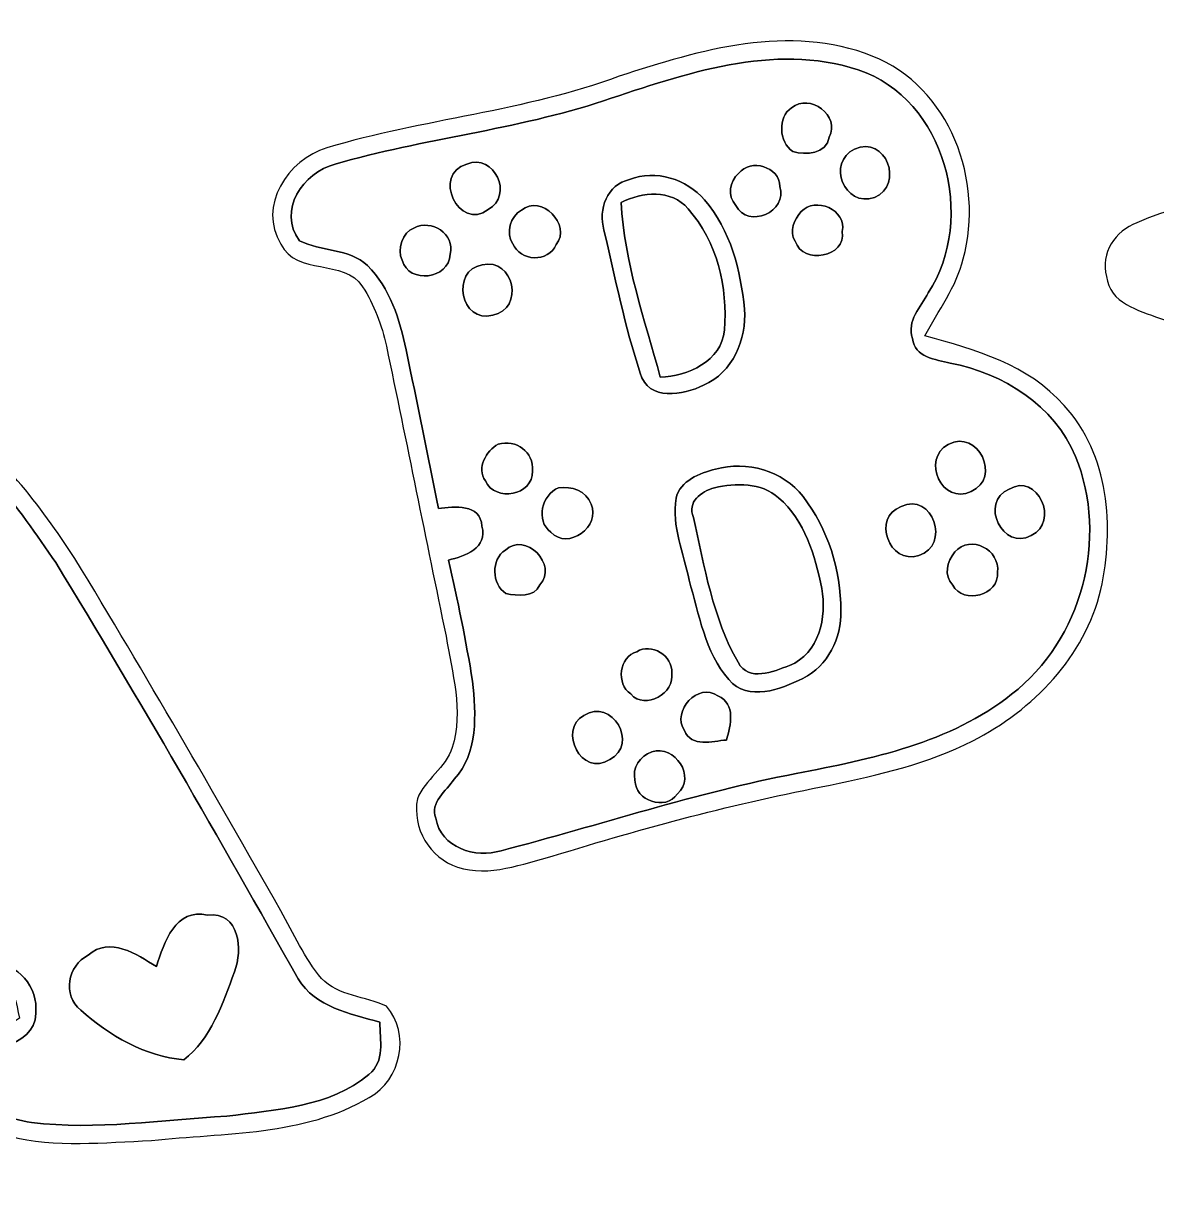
# Model space of a CAD drawing. Header units: centimetres. Extents: x -9.7 to 9.7, y -20.5 to 20.6.
# Drawn here: x -3.52 to 1.64, y 15.31 to 20.6 of the extents above; entities that cross this region are included whole.
import ezdxf

# ---------------------------------------------------------------- set-up
doc = ezdxf.new("R2010")
doc.units = ezdxf.units.CM
doc.header["$MEASUREMENT"] = 0
doc.layers.add('Camada 1', color=7, linetype='Continuous')

msp = doc.modelspace()

# ---------------------------------------------------------------- linework, layer by layer
at = {"layer": 'Camada 1'}
for points, knots in [([(-0.80892, 20.35703), (-0.44272, 20.47627), (-0.03245, 20.59798), (0.34325, 20.44841), (0.34325, 20.44841), (0.69708, 20.30941), (0.85548, 19.87761), (0.75742, 19.52589), (0.75742, 19.52589), (0.72707, 19.39642), (0.64311, 19.29058), (0.58313, 19.17453), (0.58313, 19.17453), (0.81173, 19.11138), (1.0555, 19.044), (1.21708, 18.85738), (1.21708, 18.85738), (1.4238, 18.63442), (1.44709, 18.30317), (1.3843, 18.01918), (1.3843, 18.01918), (1.31092, 17.71332), (1.07631, 17.47096), (0.80115, 17.33126), (0.80115, 17.33126), (0.59831, 17.22578), (0.37287, 17.17604), (0.15098, 17.12877), (0.15098, 17.12877), (-0.27586, 17.04763), (-0.69568, 16.93545), (-1.11019, 16.80669), (-1.11019, 16.80669), (-1.2513, 16.77175), (-1.40017, 16.70826), (-1.54552, 16.75588), (-1.54552, 16.75588), (-1.67286, 16.79575), (-1.75401, 16.93615), (-1.72861, 17.06633), (-1.72861, 17.06633), (-1.69403, 17.15593), (-1.59914, 17.20744), (-1.57056, 17.29987), (-1.57056, 17.29987), (-1.51729, 17.46673), (-1.57127, 17.64064), (-1.59807, 17.80716), (-1.59807, 17.80716), (-1.69016, 18.24707), (-1.77729, 18.68804), (-1.87006, 19.12796), (-1.87006, 19.12796), (-1.89089, 19.22322), (-1.9258, 19.31599), (-1.97838, 19.39854), (-1.97838, 19.39854), (-2.0634, 19.52907), (-2.27929, 19.44652), (-2.35055, 19.59222), (-2.35055, 19.59222), (-2.4585, 19.76437), (-2.3181, 19.97886), (-2.14171, 20.03036), (-2.14171, 20.03036), (-1.7032, 20.1616), (-1.2393, 20.19617), (-0.80892, 20.35703)], [0, 0, 0, 0, 0.0555556, 0.0555556, 0.0555556, 0.0555556, 0.1111111, 0.1111111, 0.1111111, 0.1111111, 0.1666667, 0.1666667, 0.1666667, 0.1666667, 0.2222222, 0.2222222, 0.2222222, 0.2222222, 0.2777778, 0.2777778, 0.2777778, 0.2777778, 0.3333333, 0.3333333, 0.3333333, 0.3333333, 0.3888889, 0.3888889, 0.3888889, 0.3888889, 0.4444444, 0.4444444, 0.4444444, 0.4444444, 0.5, 0.5, 0.5, 0.5, 0.5555556, 0.5555556, 0.5555556, 0.5555556, 0.6111111, 0.6111111, 0.6111111, 0.6111111, 0.6666667, 0.6666667, 0.6666667, 0.6666667, 0.7222222, 0.7222222, 0.7222222, 0.7222222, 0.7777778, 0.7777778, 0.7777778, 0.7777778, 0.8333333, 0.8333333, 0.8333333, 0.8333333, 0.8888889, 0.8888889, 0.8888889, 0.8888889, 1, 1, 1, 1]), ([(-0.88089, 20.24486), (-0.88089, 20.24486), (-0.88089, 20.24486), (-0.88089, 20.24486), (-0.88089, 20.24486), (-1.27952, 20.11257), (-1.70144, 20.0727), (-2.10397, 19.95663), (-2.10397, 19.95663), (-2.2493, 19.91818), (-2.36819, 19.74567), (-2.26554, 19.60774), (-2.26554, 19.60774), (-2.16746, 19.55729), (-2.04045, 19.57387), (-1.95579, 19.49484), (-1.95579, 19.49484), (-1.85313, 19.3929), (-1.8101, 19.24826), (-1.7794, 19.11067), (-1.7794, 19.11067), (-1.73036, 18.86973), (-1.68168, 18.62878), (-1.633, 18.38783), (-1.633, 18.38783), (-1.55928, 18.39877), (-1.44215, 18.41146), (-1.43474, 18.30775), (-1.43474, 18.30775), (-1.40723, 18.20967), (-1.51165, 18.17017), (-1.58715, 18.15394), (-1.58715, 18.15394), (-1.54481, 17.9712), (-1.50777, 17.78705), (-1.47742, 17.6022), (-1.47742, 17.6022), (-1.4612, 17.45191), (-1.45167, 17.27588), (-1.56104, 17.15593), (-1.56104, 17.15593), (-1.59702, 17.10196), (-1.67357, 17.05151), (-1.64499, 16.97813), (-1.64499, 16.97813), (-1.62312, 16.84443), (-1.46332, 16.79328), (-1.34691, 16.83066), (-1.34691, 16.83066), (-0.89887, 16.94602), (-0.45895, 17.09525), (-0.00387, 17.18168), (-0.00387, 17.18168), (0.33867, 17.248), (0.69814, 17.31997), (0.9779, 17.54293), (0.9779, 17.54293), (1.29892, 17.78952), (1.42098, 18.25237), (1.26894, 18.62596), (1.26894, 18.62596), (1.17403, 18.85809), (0.93802, 19.00449), (0.69885, 19.05035), (0.69885, 19.05035), (0.63217, 19.06728), (0.53374, 19.07645), (0.52704, 19.16324), (0.52704, 19.16324), (0.49812, 19.2419), (0.56479, 19.30646), (0.59831, 19.37066), (0.59831, 19.37066), (0.81915, 19.70933), (0.67768, 20.25297), (0.27869, 20.38597), (0.27869, 20.38597), (-0.10865, 20.51261), (-0.51187, 20.36621), (-0.88089, 20.24486)], [0, 0, 0, 0, 0.047619, 0.047619, 0.047619, 0.047619, 0.0952381, 0.0952381, 0.0952381, 0.0952381, 0.1428571, 0.1428571, 0.1428571, 0.1428571, 0.1904762, 0.1904762, 0.1904762, 0.1904762, 0.2380952, 0.2380952, 0.2380952, 0.2380952, 0.2857143, 0.2857143, 0.2857143, 0.2857143, 0.3333333, 0.3333333, 0.3333333, 0.3333333, 0.3809524, 0.3809524, 0.3809524, 0.3809524, 0.4285714, 0.4285714, 0.4285714, 0.4285714, 0.4761905, 0.4761905, 0.4761905, 0.4761905, 0.5238095, 0.5238095, 0.5238095, 0.5238095, 0.5714286, 0.5714286, 0.5714286, 0.5714286, 0.6190476, 0.6190476, 0.6190476, 0.6190476, 0.6666667, 0.6666667, 0.6666667, 0.6666667, 0.7142857, 0.7142857, 0.7142857, 0.7142857, 0.7619048, 0.7619048, 0.7619048, 0.7619048, 0.8095238, 0.8095238, 0.8095238, 0.8095238, 0.8571429, 0.8571429, 0.8571429, 0.8571429, 0.9047619, 0.9047619, 0.9047619, 0.9047619, 1, 1, 1, 1]), ([(-0.0247, 20.21204), (0.05856, 20.28189), (0.19861, 20.17747), (0.14746, 20.07904), (0.14746, 20.07904), (0.13334, 20.00249), (0.04197, 19.99543), (-0.01905, 20.01414), (-0.01905, 20.01414), (-0.08183, 20.05576), (-0.08819, 20.17253), (-0.0247, 20.21204)], [0, 0, 0, 0, 0.25, 0.25, 0.25, 0.25, 0.5, 0.5, 0.5, 0.5, 1, 1, 1, 1]), ([(0.26282, 20.02508), (0.40534, 20.08998), (0.49072, 19.86385), (0.35277, 19.80388), (0.35277, 19.80388), (0.2159, 19.75872), (0.13404, 19.96263), (0.26282, 20.02508)], [0, 0, 0, 0, 0.3333333, 0.3333333, 0.3333333, 0.3333333, 1, 1, 1, 1]), ([(-1.50354, 19.95628), (-1.37829, 20.00778), (-1.28905, 19.81446), (-1.40582, 19.74919), (-1.40582, 19.74919), (-1.53916, 19.65007), (-1.66546, 19.91147), (-1.50354, 19.95628)], [0, 0, 0, 0, 0.3333333, 0.3333333, 0.3333333, 0.3333333, 1, 1, 1, 1]), ([(-0.26492, 19.91465), (-0.2099, 19.98415), (-0.07902, 19.94429), (-0.07725, 19.85468), (-0.07725, 19.85468), (-0.03951, 19.73967), (-0.22331, 19.65995), (-0.27798, 19.76861), (-0.27798, 19.76861), (-0.31891, 19.81129), (-0.30656, 19.87761), (-0.26492, 19.91465)], [0, 0, 0, 0, 0.25, 0.25, 0.25, 0.25, 0.5, 0.5, 0.5, 0.5, 1, 1, 1, 1]), ([(-0.76234, 19.88608), (-0.64347, 19.933), (-0.50236, 19.8889), (-0.4205, 19.79365), (-0.4205, 19.79365), (-0.30161, 19.65677), (-0.25646, 19.47262), (-0.23847, 19.29623), (-0.23847, 19.29623), (-0.22859, 19.15865), (-0.29209, 19.0066), (-0.42474, 18.95016), (-0.42474, 18.95016), (-0.51752, 18.9043), (-0.67697, 18.87573), (-0.71402, 19.00519), (-0.71402, 19.00519), (-0.78351, 19.21792), (-0.82832, 19.43876), (-0.87877, 19.65642), (-0.87877, 19.65642), (-0.90664, 19.74885), (-0.86395, 19.86455), (-0.76234, 19.88608)], [0, 0, 0, 0, 0.1428571, 0.1428571, 0.1428571, 0.1428571, 0.2857143, 0.2857143, 0.2857143, 0.2857143, 0.4285714, 0.4285714, 0.4285714, 0.4285714, 0.5714286, 0.5714286, 0.5714286, 0.5714286, 0.7142857, 0.7142857, 0.7142857, 0.7142857, 1, 1, 1, 1]), ([(-0.80081, 19.78236), (-0.80081, 19.78236), (-0.80081, 19.78236), (-0.80081, 19.78236), (-0.80081, 19.78236), (-0.78705, 19.51036), (-0.69249, 19.2479), (-0.6223, 18.98649), (-0.6223, 18.98649), (-0.496, 18.99108), (-0.3443, 19.05917), (-0.32985, 19.19993), (-0.32985, 19.19993), (-0.31467, 19.39431), (-0.36335, 19.60597), (-0.496, 19.75308), (-0.496, 19.75308), (-0.5736, 19.84374), (-0.70414, 19.82998), (-0.80081, 19.78236)], [0, 0, 0, 0, 0.1666667, 0.1666667, 0.1666667, 0.1666667, 0.3333333, 0.3333333, 0.3333333, 0.3333333, 0.5, 0.5, 0.5, 0.5, 0.6666667, 0.6666667, 0.6666667, 0.6666667, 1, 1, 1, 1]), ([(1.54834, 19.68958), (1.83091, 19.81588), (2.14911, 19.8187), (2.45215, 19.84798), (2.45215, 19.84798), (2.29059, 19.58904), (2.12124, 19.33504), (1.9632, 19.07398), (1.9632, 19.07398), (1.87184, 19.15336), (1.76812, 19.21792), (1.6524, 19.25496), (1.6524, 19.25496), (1.5568, 19.29129), (1.4238, 19.32304), (1.41076, 19.44511), (1.41076, 19.44511), (1.38148, 19.55058), (1.45026, 19.65325), (1.54834, 19.68958)], [0, 0, 0, 0, 0.1666667, 0.1666667, 0.1666667, 0.1666667, 0.3333333, 0.3333333, 0.3333333, 0.3333333, 0.5, 0.5, 0.5, 0.5, 0.6666667, 0.6666667, 0.6666667, 0.6666667, 1, 1, 1, 1]), ([(-1.25482, 19.74638), (-1.16557, 19.82082), (-1.02481, 19.68146), (-1.09643, 19.5901), (-1.09643, 19.5901), (-1.13171, 19.5072), (-1.26118, 19.51284), (-1.29433, 19.59433), (-1.29433, 19.59433), (-1.32715, 19.64372), (-1.30493, 19.71886), (-1.25482, 19.74638)], [0, 0, 0, 0, 0.25, 0.25, 0.25, 0.25, 0.5, 0.5, 0.5, 0.5, 1, 1, 1, 1]), ([(0.0201, 19.74074), (0.08254, 19.80953), (0.22825, 19.74885), (0.20672, 19.65007), (0.20672, 19.65007), (0.22542, 19.53119), (0.02786, 19.49802), (-0.00776, 19.60527), (-0.00776, 19.60527), (-0.03703, 19.65078), (-0.0134, 19.7051), (0.0201, 19.74074)], [0, 0, 0, 0, 0.25, 0.25, 0.25, 0.25, 0.5, 0.5, 0.5, 0.5, 1, 1, 1, 1]), ([(-1.74449, 19.66559), (-1.66404, 19.70758), (-1.5568, 19.63949), (-1.57973, 19.546), (-1.57973, 19.546), (-1.58362, 19.43064), (-1.76776, 19.40983), (-1.79846, 19.51848), (-1.79846, 19.51848), (-1.82279, 19.56822), (-1.7967, 19.64689), (-1.74449, 19.66559)], [0, 0, 0, 0, 0.25, 0.25, 0.25, 0.25, 0.5, 0.5, 0.5, 0.5, 1, 1, 1, 1]), ([(-1.43333, 19.49802), (-1.28905, 19.53224), (-1.2393, 19.29588), (-1.3857, 19.26907), (-1.3857, 19.26907), (-1.53105, 19.2285), (-1.57973, 19.47262), (-1.43333, 19.49802)], [0, 0, 0, 0, 0.3333333, 0.3333333, 0.3333333, 0.3333333, 1, 1, 1, 1]), ([(-4.6743, 18.67923), (-4.48697, 18.90182), (-4.12996, 18.94169), (-3.88231, 18.80058), (-3.88231, 18.80058), (-3.62795, 18.64995), (-3.4491, 18.40301), (-3.2886, 18.16099), (-3.2886, 18.16099), (-2.96791, 17.63112), (-2.65677, 17.09561), (-2.35091, 16.55726), (-2.35091, 16.55726), (-2.29093, 16.45355), (-2.24437, 16.34031), (-2.16534, 16.24858), (-2.16534, 16.24858), (-2.08808, 16.16709), (-1.96639, 16.16886), (-1.86972, 16.12265), (-1.86972, 16.12265), (-1.75894, 15.99882), (-1.8034, 15.78574), (-1.94768, 15.70743), (-1.94768, 15.70743), (-2.24542, 15.53033), (-2.60667, 15.54797), (-2.9397, 15.51092), (-2.9397, 15.51092), (-3.15524, 15.50281), (-3.37714, 15.47671), (-3.5881, 15.53174), (-3.5881, 15.53174), (-3.71157, 15.5582), (-3.81635, 15.67179), (-3.8033, 15.80268), (-3.8033, 15.80268), (-3.81494, 15.95508), (-3.64137, 16.00059), (-3.54047, 16.06867), (-3.54047, 16.06867), (-3.55847, 16.13076), (-3.55917, 16.22142), (-3.6396, 16.23447), (-3.6396, 16.23447), (-3.8481, 16.26551), (-4.06082, 16.24083), (-4.27002, 16.22742), (-4.27002, 16.22742), (-4.38925, 16.20978), (-4.51908, 16.2246), (-4.62915, 16.16674), (-4.62915, 16.16674), (-4.70712, 16.13146), (-4.681, 16.03198), (-4.69123, 15.96354), (-4.69123, 15.96354), (-4.59281, 15.91662), (-4.46369, 15.91344), (-4.39596, 15.81714), (-4.39596, 15.81714), (-4.34657, 15.69544), (-4.38962, 15.54514), (-4.50532, 15.47812), (-4.50532, 15.47812), (-4.699, 15.36206), (-4.93323, 15.35253), (-5.15196, 15.33102), (-5.15196, 15.33102), (-5.33188, 15.32536), (-5.51992, 15.30949), (-5.691, 15.37616), (-5.691, 15.37616), (-5.82365, 15.42626), (-5.88256, 15.60089), (-5.81166, 15.72259), (-5.81166, 15.72259), (-5.75734, 15.80409), (-5.65714, 15.83054), (-5.57847, 15.88099), (-5.57847, 15.88099), (-5.46099, 15.9459), (-5.41725, 16.08172), (-5.36468, 16.19637), (-5.36468, 16.19637), (-5.2451, 16.51282), (-5.13115, 16.83173), (-5.0165, 17.14994), (-5.0165, 17.14994), (-4.89725, 17.5013), (-4.75862, 17.8622), (-4.78472, 18.23966), (-4.78472, 18.23966), (-4.79636, 18.39207), (-4.77414, 18.55752), (-4.6743, 18.67923)], [0, 0, 0, 0, 0.04, 0.04, 0.04, 0.04, 0.08, 0.08, 0.08, 0.08, 0.12, 0.12, 0.12, 0.12, 0.16, 0.16, 0.16, 0.16, 0.2, 0.2, 0.2, 0.2, 0.24, 0.24, 0.24, 0.24, 0.28, 0.28, 0.28, 0.28, 0.32, 0.32, 0.32, 0.32, 0.36, 0.36, 0.36, 0.36, 0.4, 0.4, 0.4, 0.4, 0.44, 0.44, 0.44, 0.44, 0.48, 0.48, 0.48, 0.48, 0.52, 0.52, 0.52, 0.52, 0.56, 0.56, 0.56, 0.56, 0.6, 0.6, 0.6, 0.6, 0.64, 0.64, 0.64, 0.64, 0.68, 0.68, 0.68, 0.68, 0.72, 0.72, 0.72, 0.72, 0.76, 0.76, 0.76, 0.76, 0.8, 0.8, 0.8, 0.8, 0.84, 0.84, 0.84, 0.84, 0.88, 0.88, 0.88, 0.88, 0.92, 0.92, 0.92, 0.92, 1, 1, 1, 1]), ([(-4.6168, 18.62242), (-4.6168, 18.62242), (-4.6168, 18.62242), (-4.6168, 18.62242), (-4.6168, 18.62242), (-4.7565, 18.42698), (-4.67571, 18.17828), (-4.70782, 17.95744), (-4.70782, 17.95744), (-4.76566, 17.53763), (-4.93606, 17.1457), (-5.0733, 16.74777), (-5.0733, 16.74777), (-5.16924, 16.49377), (-5.24686, 16.23165), (-5.36999, 15.98894), (-5.36999, 15.98894), (-5.41408, 15.89651), (-5.49416, 15.82666), (-5.58587, 15.78292), (-5.58587, 15.78292), (-5.64515, 15.74587), (-5.7291, 15.7286), (-5.75451, 15.65521), (-5.75451, 15.65521), (-5.77708, 15.57126), (-5.73439, 15.46789), (-5.64444, 15.44742), (-5.64444, 15.44742), (-5.43947, 15.38252), (-5.2204, 15.40862), (-5.01015, 15.42837), (-5.01015, 15.42837), (-4.84328, 15.44425), (-4.66724, 15.46718), (-4.52649, 15.56561), (-4.52649, 15.56561), (-4.45593, 15.61817), (-4.44394, 15.71589), (-4.47852, 15.79279), (-4.47852, 15.79279), (-4.55999, 15.84113), (-4.66195, 15.84289), (-4.73816, 15.9011), (-4.73816, 15.9011), (-4.83164, 16.03728), (-4.74698, 16.26305), (-4.57164, 16.27752), (-4.57164, 16.27752), (-4.27389, 16.31809), (-3.9705, 16.34172), (-3.6703, 16.32267), (-3.6703, 16.32267), (-3.54965, 16.31984), (-3.45369, 16.20943), (-3.46745, 16.08983), (-3.46745, 16.08983), (-3.46357, 15.92155), (-3.75214, 15.94872), (-3.72356, 15.77057), (-3.72356, 15.77057), (-3.71086, 15.6531), (-3.58775, 15.60724), (-3.48684, 15.59348), (-3.48684, 15.59348), (-3.19051, 15.55537), (-2.89312, 15.60688), (-2.59715, 15.62169), (-2.59715, 15.62169), (-2.37559, 15.65168), (-2.12831, 15.66192), (-1.94944, 15.8122), (-1.94944, 15.8122), (-1.87537, 15.87041), (-1.89971, 15.96813), (-1.89934, 16.04962), (-1.89934, 16.04962), (-2.03482, 16.08842), (-2.19251, 16.11629), (-2.27224, 16.24717), (-2.27224, 16.24717), (-2.63102, 16.88394), (-2.99402, 17.51858), (-3.37609, 18.14195), (-3.37609, 18.14195), (-3.54929, 18.39488), (-3.73839, 18.67852), (-4.04529, 18.77765), (-4.04529, 18.77765), (-4.2411, 18.8288), (-4.48592, 18.78753), (-4.6168, 18.62242)], [0, 0, 0, 0, 0.0416667, 0.0416667, 0.0416667, 0.0416667, 0.0833333, 0.0833333, 0.0833333, 0.0833333, 0.125, 0.125, 0.125, 0.125, 0.1666667, 0.1666667, 0.1666667, 0.1666667, 0.2083333, 0.2083333, 0.2083333, 0.2083333, 0.25, 0.25, 0.25, 0.25, 0.2916667, 0.2916667, 0.2916667, 0.2916667, 0.3333333, 0.3333333, 0.3333333, 0.3333333, 0.375, 0.375, 0.375, 0.375, 0.4166667, 0.4166667, 0.4166667, 0.4166667, 0.4583333, 0.4583333, 0.4583333, 0.4583333, 0.5, 0.5, 0.5, 0.5, 0.5416667, 0.5416667, 0.5416667, 0.5416667, 0.5833333, 0.5833333, 0.5833333, 0.5833333, 0.625, 0.625, 0.625, 0.625, 0.6666667, 0.6666667, 0.6666667, 0.6666667, 0.7083333, 0.7083333, 0.7083333, 0.7083333, 0.75, 0.75, 0.75, 0.75, 0.7916667, 0.7916667, 0.7916667, 0.7916667, 0.8333333, 0.8333333, 0.8333333, 0.8333333, 0.875, 0.875, 0.875, 0.875, 0.9166667, 0.9166667, 0.9166667, 0.9166667, 1, 1, 1, 1]), ([(0.68932, 18.68064), (0.82444, 18.75225), (0.93486, 18.52682), (0.79304, 18.4665), (0.79304, 18.4665), (0.6618, 18.40123), (0.56479, 18.61326), (0.68932, 18.68064)], [0, 0, 0, 0, 0.3333333, 0.3333333, 0.3333333, 0.3333333, 1, 1, 1, 1]), ([(-1.36065, 18.68134), (-1.27987, 18.70498), (-1.19627, 18.64676), (-1.20509, 18.55927), (-1.20509, 18.55927), (-1.20015, 18.4464), (-1.37371, 18.41641), (-1.41922, 18.51413), (-1.41922, 18.51413), (-1.45873, 18.57374), (-1.4171, 18.65065), (-1.36065, 18.68134)], [0, 0, 0, 0, 0.25, 0.25, 0.25, 0.25, 0.5, 0.5, 0.5, 0.5, 1, 1, 1, 1]), ([(-0.37076, 18.56809), (-0.22825, 18.60655), (-0.06314, 18.56245), (0.02786, 18.44286), (0.02786, 18.44286), (0.14181, 18.29611), (0.20038, 18.10807), (0.20038, 17.92323), (0.20038, 17.92323), (0.20284, 17.79975), (0.14111, 17.67063), (0.0268, 17.61525), (0.0268, 17.61525), (-0.07549, 17.56445), (-0.22014, 17.50765), (-0.3108, 17.6096), (-0.3108, 17.6096), (-0.41875, 17.7359), (-0.44662, 17.907), (-0.49072, 18.06186), (-0.49072, 18.06186), (-0.51611, 18.18463), (-0.5715, 18.30775), (-0.55068, 18.4351), (-0.55068, 18.4351), (-0.53233, 18.51695), (-0.44238, 18.54799), (-0.37076, 18.56809)], [0, 0, 0, 0, 0.125, 0.125, 0.125, 0.125, 0.25, 0.25, 0.25, 0.25, 0.375, 0.375, 0.375, 0.375, 0.5, 0.5, 0.5, 0.5, 0.625, 0.625, 0.625, 0.625, 0.75, 0.75, 0.75, 0.75, 1, 1, 1, 1]), ([(0.96697, 18.47673), (1.09502, 18.55505), (1.19909, 18.32609), (1.06715, 18.26577), (1.06715, 18.26577), (0.9398, 18.19239), (0.82727, 18.41816), (0.96697, 18.47673)], [0, 0, 0, 0, 0.3333333, 0.3333333, 0.3333333, 0.3333333, 1, 1, 1, 1]), ([(-1.08549, 18.48308), (-1.02693, 18.4912), (-0.9599, 18.46862), (-0.93732, 18.409), (-0.93732, 18.409), (-0.89181, 18.3074), (-1.0414, 18.19592), (-1.12077, 18.28129), (-1.12077, 18.28129), (-1.19203, 18.33315), (-1.16204, 18.45133), (-1.08549, 18.48308)], [0, 0, 0, 0, 0.25, 0.25, 0.25, 0.25, 0.5, 0.5, 0.5, 0.5, 1, 1, 1, 1]), ([(-0.37606, 18.48272), (-0.37606, 18.48272), (-0.37606, 18.48272), (-0.37606, 18.48272), (-0.37606, 18.48272), (-0.43568, 18.46509), (-0.50165, 18.41853), (-0.47166, 18.34832), (-0.47166, 18.34832), (-0.42121, 18.12466), (-0.38347, 17.88971), (-0.26811, 17.68827), (-0.26811, 17.68827), (-0.21802, 17.59691), (-0.10865, 17.64665), (-0.03422, 17.67346), (-0.03422, 17.67346), (0.10054, 17.72849), (0.13757, 17.89465), (0.11324, 18.02482), (0.11324, 18.02482), (0.08325, 18.17404), (0.03562, 18.33386), (-0.08325, 18.43722), (-0.08325, 18.43722), (-0.16262, 18.50813), (-0.27834, 18.50531), (-0.37606, 18.48272)], [0, 0, 0, 0, 0.125, 0.125, 0.125, 0.125, 0.25, 0.25, 0.25, 0.25, 0.375, 0.375, 0.375, 0.375, 0.5, 0.5, 0.5, 0.5, 0.625, 0.625, 0.625, 0.625, 0.75, 0.75, 0.75, 0.75, 1, 1, 1, 1]), ([(0.47449, 18.397), (0.61911, 18.46756), (0.70167, 18.21885), (0.55491, 18.1744), (0.55491, 18.1744), (0.41909, 18.1303), (0.34113, 18.34938), (0.47449, 18.397)], [0, 0, 0, 0, 0.3333333, 0.3333333, 0.3333333, 0.3333333, 1, 1, 1, 1]), ([(-1.32785, 18.19945), (-1.23718, 18.28341), (-1.08691, 18.13313), (-1.17052, 18.04105), (-1.17052, 18.04105), (-1.19661, 17.98072), (-1.27353, 17.99131), (-1.32574, 18.00119), (-1.32574, 18.00119), (-1.391, 18.04423), (-1.39452, 18.15641), (-1.32785, 18.19945)], [0, 0, 0, 0, 0.25, 0.25, 0.25, 0.25, 0.5, 0.5, 0.5, 0.5, 1, 1, 1, 1]), ([(0.71895, 18.19063), (0.79128, 18.27141), (0.92709, 18.2005), (0.91369, 18.09891), (0.91369, 18.09891), (0.92321, 17.99272), (0.75706, 17.94968), (0.70979, 18.03964), (0.70979, 18.03964), (0.66781, 18.08551), (0.68367, 18.14653), (0.71895, 18.19063)], [0, 0, 0, 0, 0.25, 0.25, 0.25, 0.25, 0.5, 0.5, 0.5, 0.5, 1, 1, 1, 1]), ([(-0.72918, 17.7366), (-0.66428, 17.77929), (-0.56339, 17.71685), (-0.57043, 17.63994), (-0.57043, 17.63994), (-0.55386, 17.54822), (-0.69074, 17.46778), (-0.75706, 17.54399), (-0.75706, 17.54399), (-0.82444, 17.58984), (-0.80997, 17.71368), (-0.72918, 17.7366)], [0, 0, 0, 0, 0.25, 0.25, 0.25, 0.25, 0.5, 0.5, 0.5, 0.5, 1, 1, 1, 1]), ([(-0.51257, 17.37783), (-0.57185, 17.46603), (-0.44944, 17.60044), (-0.36018, 17.53551), (-0.36018, 17.53551), (-0.27552, 17.49813), (-0.30232, 17.40322), (-0.32066, 17.33408), (-0.32066, 17.33408), (-0.38522, 17.3302), (-0.48012, 17.2988), (-0.51257, 17.37783)], [0, 0, 0, 0, 0.25, 0.25, 0.25, 0.25, 0.5, 0.5, 0.5, 0.5, 1, 1, 1, 1]), ([(-0.97048, 17.44627), (-0.84313, 17.52847), (-0.7172, 17.31644), (-0.85266, 17.24518), (-0.85266, 17.24518), (-0.98212, 17.16299), (-1.08937, 17.38029), (-0.97048, 17.44627)], [0, 0, 0, 0, 0.3333333, 0.3333333, 0.3333333, 0.3333333, 1, 1, 1, 1]), ([(-0.66111, 17.28011), (-0.55562, 17.31468), (-0.4579, 17.16651), (-0.54397, 17.08925), (-0.54397, 17.08925), (-0.59972, 17.00954), (-0.73659, 17.05821), (-0.73766, 17.15099), (-0.73766, 17.15099), (-0.7514, 17.20849), (-0.71508, 17.26177), (-0.66111, 17.28011)], [0, 0, 0, 0, 0.25, 0.25, 0.25, 0.25, 0.5, 0.5, 0.5, 0.5, 1, 1, 1, 1]), ([(-2.91782, 16.30327), (-2.88325, 16.41157), (-2.83069, 16.57103), (-2.68427, 16.53751), (-2.68427, 16.53751), (-2.53894, 16.55409), (-2.5227, 16.38017), (-2.56222, 16.27928), (-2.56222, 16.27928), (-2.61443, 16.13746), (-2.67053, 15.96954), (-2.79293, 15.87887), (-2.79293, 15.87887), (-2.96757, 15.89334), (-3.13372, 15.98859), (-3.26214, 16.10501), (-3.26214, 16.10501), (-3.34751, 16.17238), (-3.32139, 16.30785), (-3.22862, 16.35478), (-3.22862, 16.35478), (-3.12949, 16.44227), (-3.00813, 16.35936), (-2.91782, 16.30327)], [0, 0, 0, 0, 0.1428571, 0.1428571, 0.1428571, 0.1428571, 0.2857143, 0.2857143, 0.2857143, 0.2857143, 0.4285714, 0.4285714, 0.4285714, 0.4285714, 0.5714286, 0.5714286, 0.5714286, 0.5714286, 0.7142857, 0.7142857, 0.7142857, 0.7142857, 1, 1, 1, 1])]:
    msp.add_open_spline(points, degree=3, knots=knots, dxfattribs=at)
at = {"layer": 'Camada 1', "color": 7}
for points, knots in [([(-0.88089, 20.24486), (-0.51187, 20.36621), (-0.10865, 20.51261), (0.27869, 20.38597), (0.27869, 20.38597), (0.67768, 20.25297), (0.81915, 19.70933), (0.59831, 19.37066), (0.59831, 19.37066), (0.56479, 19.30646), (0.49812, 19.2419), (0.52704, 19.16324), (0.52704, 19.16324), (0.53374, 19.07645), (0.63217, 19.06728), (0.69885, 19.05035), (0.69885, 19.05035), (0.93802, 19.00449), (1.17403, 18.85809), (1.26894, 18.62596), (1.26894, 18.62596), (1.42098, 18.25237), (1.29892, 17.78952), (0.9779, 17.54293), (0.9779, 17.54293), (0.69814, 17.31997), (0.33867, 17.248), (-0.00387, 17.18168), (-0.00387, 17.18168), (-0.45895, 17.09525), (-0.89887, 16.94602), (-1.34691, 16.83066), (-1.34691, 16.83066), (-1.46332, 16.79328), (-1.62312, 16.84443), (-1.64499, 16.97813), (-1.64499, 16.97813), (-1.67357, 17.05151), (-1.59702, 17.10196), (-1.56104, 17.15593), (-1.56104, 17.15593), (-1.45167, 17.27588), (-1.4612, 17.45191), (-1.47742, 17.6022), (-1.47742, 17.6022), (-1.50777, 17.78705), (-1.54481, 17.9712), (-1.58715, 18.15394), (-1.58715, 18.15394), (-1.51165, 18.17017), (-1.40723, 18.20967), (-1.43474, 18.30775), (-1.43474, 18.30775), (-1.44215, 18.41146), (-1.55928, 18.39877), (-1.633, 18.38783), (-1.633, 18.38783), (-1.68168, 18.62878), (-1.73036, 18.86973), (-1.7794, 19.11067), (-1.7794, 19.11067), (-1.8101, 19.24826), (-1.85313, 19.3929), (-1.95579, 19.49484), (-1.95579, 19.49484), (-2.04045, 19.57387), (-2.16746, 19.55729), (-2.26554, 19.60774), (-2.26554, 19.60774), (-2.36819, 19.74567), (-2.2493, 19.91818), (-2.10397, 19.95663), (-2.10397, 19.95663), (-1.70144, 20.0727), (-1.27952, 20.11257), (-0.88089, 20.24486)], [0, 0, 0, 0, 0.05, 0.05, 0.05, 0.05, 0.1, 0.1, 0.1, 0.1, 0.15, 0.15, 0.15, 0.15, 0.2, 0.2, 0.2, 0.2, 0.25, 0.25, 0.25, 0.25, 0.3, 0.3, 0.3, 0.3, 0.35, 0.35, 0.35, 0.35, 0.4, 0.4, 0.4, 0.4, 0.45, 0.45, 0.45, 0.45, 0.5, 0.5, 0.5, 0.5, 0.55, 0.55, 0.55, 0.55, 0.6, 0.6, 0.6, 0.6, 0.65, 0.65, 0.65, 0.65, 0.7, 0.7, 0.7, 0.7, 0.75, 0.75, 0.75, 0.75, 0.8, 0.8, 0.8, 0.8, 0.85, 0.85, 0.85, 0.85, 0.9, 0.9, 0.9, 0.9, 1, 1, 1, 1]), ([(-0.0247, 20.21204), (-0.0247, 20.21204), (-0.0247, 20.21204), (-0.0247, 20.21204), (-0.0247, 20.21204), (-0.08819, 20.17253), (-0.08183, 20.05576), (-0.01905, 20.01414), (-0.01905, 20.01414), (0.04197, 19.99543), (0.13334, 20.00249), (0.14746, 20.07904), (0.14746, 20.07904), (0.19861, 20.17747), (0.05856, 20.28189), (-0.0247, 20.21204)], [0, 0, 0, 0, 0.2, 0.2, 0.2, 0.2, 0.4, 0.4, 0.4, 0.4, 0.6, 0.6, 0.6, 0.6, 1, 1, 1, 1]), ([(0.26282, 20.02508), (0.26282, 20.02508), (0.26282, 20.02508), (0.26282, 20.02508), (0.26282, 20.02508), (0.13404, 19.96263), (0.2159, 19.75872), (0.35277, 19.80388), (0.35277, 19.80388), (0.49072, 19.86385), (0.40534, 20.08998), (0.26282, 20.02508)], [0, 0, 0, 0, 0.25, 0.25, 0.25, 0.25, 0.5, 0.5, 0.5, 0.5, 1, 1, 1, 1]), ([(-1.50354, 19.95628), (-1.50354, 19.95628), (-1.50354, 19.95628), (-1.50354, 19.95628), (-1.50354, 19.95628), (-1.66546, 19.91147), (-1.53916, 19.65007), (-1.40582, 19.74919), (-1.40582, 19.74919), (-1.28905, 19.81446), (-1.37829, 20.00778), (-1.50354, 19.95628)], [0, 0, 0, 0, 0.25, 0.25, 0.25, 0.25, 0.5, 0.5, 0.5, 0.5, 1, 1, 1, 1]), ([(-0.26492, 19.91465), (-0.26492, 19.91465), (-0.26492, 19.91465), (-0.26492, 19.91465), (-0.26492, 19.91465), (-0.30656, 19.87761), (-0.31891, 19.81129), (-0.27798, 19.76861), (-0.27798, 19.76861), (-0.22331, 19.65995), (-0.03951, 19.73967), (-0.07725, 19.85468), (-0.07725, 19.85468), (-0.07902, 19.94429), (-0.2099, 19.98415), (-0.26492, 19.91465)], [0, 0, 0, 0, 0.2, 0.2, 0.2, 0.2, 0.4, 0.4, 0.4, 0.4, 0.6, 0.6, 0.6, 0.6, 1, 1, 1, 1]), ([(-0.76234, 19.88608), (-0.76234, 19.88608), (-0.76234, 19.88608), (-0.76234, 19.88608), (-0.76234, 19.88608), (-0.86395, 19.86455), (-0.90664, 19.74885), (-0.87877, 19.65642), (-0.87877, 19.65642), (-0.82832, 19.43876), (-0.78351, 19.21792), (-0.71402, 19.00519), (-0.71402, 19.00519), (-0.67697, 18.87573), (-0.51752, 18.9043), (-0.42474, 18.95016), (-0.42474, 18.95016), (-0.29209, 19.0066), (-0.22859, 19.15865), (-0.23847, 19.29623), (-0.23847, 19.29623), (-0.25646, 19.47262), (-0.30161, 19.65677), (-0.4205, 19.79365), (-0.4205, 19.79365), (-0.50236, 19.8889), (-0.64347, 19.933), (-0.76234, 19.88608)], [0, 0, 0, 0, 0.125, 0.125, 0.125, 0.125, 0.25, 0.25, 0.25, 0.25, 0.375, 0.375, 0.375, 0.375, 0.5, 0.5, 0.5, 0.5, 0.625, 0.625, 0.625, 0.625, 0.75, 0.75, 0.75, 0.75, 1, 1, 1, 1]), ([(-0.80081, 19.78236), (-0.70414, 19.82998), (-0.5736, 19.84374), (-0.496, 19.75308), (-0.496, 19.75308), (-0.36335, 19.60597), (-0.31467, 19.39431), (-0.32985, 19.19993), (-0.32985, 19.19993), (-0.3443, 19.05917), (-0.496, 18.99108), (-0.6223, 18.98649), (-0.6223, 18.98649), (-0.69249, 19.2479), (-0.78705, 19.51036), (-0.80081, 19.78236)], [0, 0, 0, 0, 0.2, 0.2, 0.2, 0.2, 0.4, 0.4, 0.4, 0.4, 0.6, 0.6, 0.6, 0.6, 1, 1, 1, 1]), ([(-1.25482, 19.74638), (-1.25482, 19.74638), (-1.25482, 19.74638), (-1.25482, 19.74638), (-1.25482, 19.74638), (-1.30493, 19.71886), (-1.32715, 19.64372), (-1.29433, 19.59433), (-1.29433, 19.59433), (-1.26118, 19.51284), (-1.13171, 19.5072), (-1.09643, 19.5901), (-1.09643, 19.5901), (-1.02481, 19.68146), (-1.16557, 19.82082), (-1.25482, 19.74638)], [0, 0, 0, 0, 0.2, 0.2, 0.2, 0.2, 0.4, 0.4, 0.4, 0.4, 0.6, 0.6, 0.6, 0.6, 1, 1, 1, 1]), ([(0.0201, 19.74074), (0.0201, 19.74074), (0.0201, 19.74074), (0.0201, 19.74074), (0.0201, 19.74074), (-0.0134, 19.7051), (-0.03703, 19.65078), (-0.00776, 19.60527), (-0.00776, 19.60527), (0.02786, 19.49802), (0.22542, 19.53119), (0.20672, 19.65007), (0.20672, 19.65007), (0.22825, 19.74885), (0.08254, 19.80953), (0.0201, 19.74074)], [0, 0, 0, 0, 0.2, 0.2, 0.2, 0.2, 0.4, 0.4, 0.4, 0.4, 0.6, 0.6, 0.6, 0.6, 1, 1, 1, 1]), ([(-1.74449, 19.66559), (-1.74449, 19.66559), (-1.74449, 19.66559), (-1.74449, 19.66559), (-1.74449, 19.66559), (-1.7967, 19.64689), (-1.82279, 19.56822), (-1.79846, 19.51848), (-1.79846, 19.51848), (-1.76776, 19.40983), (-1.58362, 19.43064), (-1.57973, 19.546), (-1.57973, 19.546), (-1.5568, 19.63949), (-1.66404, 19.70758), (-1.74449, 19.66559)], [0, 0, 0, 0, 0.2, 0.2, 0.2, 0.2, 0.4, 0.4, 0.4, 0.4, 0.6, 0.6, 0.6, 0.6, 1, 1, 1, 1]), ([(-1.43333, 19.49802), (-1.43333, 19.49802), (-1.43333, 19.49802), (-1.43333, 19.49802), (-1.43333, 19.49802), (-1.57973, 19.47262), (-1.53105, 19.2285), (-1.3857, 19.26907), (-1.3857, 19.26907), (-1.2393, 19.29588), (-1.28905, 19.53224), (-1.43333, 19.49802)], [0, 0, 0, 0, 0.25, 0.25, 0.25, 0.25, 0.5, 0.5, 0.5, 0.5, 1, 1, 1, 1]), ([(-4.6168, 18.62242), (-4.48592, 18.78753), (-4.2411, 18.8288), (-4.04529, 18.77765), (-4.04529, 18.77765), (-3.73839, 18.67852), (-3.54929, 18.39488), (-3.37609, 18.14195), (-3.37609, 18.14195), (-2.99402, 17.51858), (-2.63102, 16.88394), (-2.27224, 16.24717), (-2.27224, 16.24717), (-2.19251, 16.11629), (-2.03482, 16.08842), (-1.89934, 16.04962), (-1.89934, 16.04962), (-1.89971, 15.96813), (-1.87537, 15.87041), (-1.94944, 15.8122), (-1.94944, 15.8122), (-2.12831, 15.66192), (-2.37559, 15.65168), (-2.59715, 15.62169), (-2.59715, 15.62169), (-2.89312, 15.60688), (-3.19051, 15.55537), (-3.48684, 15.59348), (-3.48684, 15.59348), (-3.58775, 15.60724), (-3.71086, 15.6531), (-3.72356, 15.77057), (-3.72356, 15.77057), (-3.75214, 15.94872), (-3.46357, 15.92155), (-3.46745, 16.08983), (-3.46745, 16.08983), (-3.45369, 16.20943), (-3.54965, 16.31984), (-3.6703, 16.32267), (-3.6703, 16.32267), (-3.9705, 16.34172), (-4.27389, 16.31809), (-4.57164, 16.27752), (-4.57164, 16.27752), (-4.74698, 16.26305), (-4.83164, 16.03728), (-4.73816, 15.9011), (-4.73816, 15.9011), (-4.66195, 15.84289), (-4.55999, 15.84113), (-4.47852, 15.79279), (-4.47852, 15.79279), (-4.44394, 15.71589), (-4.45593, 15.61817), (-4.52649, 15.56561), (-4.52649, 15.56561), (-4.66724, 15.46718), (-4.84328, 15.44425), (-5.01015, 15.42837), (-5.01015, 15.42837), (-5.2204, 15.40862), (-5.43947, 15.38252), (-5.64444, 15.44742), (-5.64444, 15.44742), (-5.73439, 15.46789), (-5.77708, 15.57126), (-5.75451, 15.65521), (-5.75451, 15.65521), (-5.7291, 15.7286), (-5.64515, 15.74587), (-5.58587, 15.78292), (-5.58587, 15.78292), (-5.49416, 15.82666), (-5.41408, 15.89651), (-5.36999, 15.98894), (-5.36999, 15.98894), (-5.24686, 16.23165), (-5.16924, 16.49377), (-5.0733, 16.74777), (-5.0733, 16.74777), (-4.93606, 17.1457), (-4.76566, 17.53763), (-4.70782, 17.95744), (-4.70782, 17.95744), (-4.67571, 18.17828), (-4.7565, 18.42698), (-4.6168, 18.62242)], [0, 0, 0, 0, 0.0434783, 0.0434783, 0.0434783, 0.0434783, 0.0869565, 0.0869565, 0.0869565, 0.0869565, 0.1304348, 0.1304348, 0.1304348, 0.1304348, 0.173913, 0.173913, 0.173913, 0.173913, 0.2173913, 0.2173913, 0.2173913, 0.2173913, 0.2608696, 0.2608696, 0.2608696, 0.2608696, 0.3043478, 0.3043478, 0.3043478, 0.3043478, 0.3478261, 0.3478261, 0.3478261, 0.3478261, 0.3913043, 0.3913043, 0.3913043, 0.3913043, 0.4347826, 0.4347826, 0.4347826, 0.4347826, 0.4782609, 0.4782609, 0.4782609, 0.4782609, 0.5217391, 0.5217391, 0.5217391, 0.5217391, 0.5652174, 0.5652174, 0.5652174, 0.5652174, 0.6086957, 0.6086957, 0.6086957, 0.6086957, 0.6521739, 0.6521739, 0.6521739, 0.6521739, 0.6956522, 0.6956522, 0.6956522, 0.6956522, 0.7391304, 0.7391304, 0.7391304, 0.7391304, 0.7826087, 0.7826087, 0.7826087, 0.7826087, 0.826087, 0.826087, 0.826087, 0.826087, 0.8695652, 0.8695652, 0.8695652, 0.8695652, 0.9130435, 0.9130435, 0.9130435, 0.9130435, 1, 1, 1, 1]), ([(0.68932, 18.68064), (0.68932, 18.68064), (0.68932, 18.68064), (0.68932, 18.68064), (0.68932, 18.68064), (0.56479, 18.61326), (0.6618, 18.40123), (0.79304, 18.4665), (0.79304, 18.4665), (0.93486, 18.52682), (0.82444, 18.75225), (0.68932, 18.68064)], [0, 0, 0, 0, 0.25, 0.25, 0.25, 0.25, 0.5, 0.5, 0.5, 0.5, 1, 1, 1, 1]), ([(-1.36065, 18.68134), (-1.36065, 18.68134), (-1.36065, 18.68134), (-1.36065, 18.68134), (-1.36065, 18.68134), (-1.4171, 18.65065), (-1.45873, 18.57374), (-1.41922, 18.51413), (-1.41922, 18.51413), (-1.37371, 18.41641), (-1.20015, 18.4464), (-1.20509, 18.55927), (-1.20509, 18.55927), (-1.19627, 18.64676), (-1.27987, 18.70498), (-1.36065, 18.68134)], [0, 0, 0, 0, 0.2, 0.2, 0.2, 0.2, 0.4, 0.4, 0.4, 0.4, 0.6, 0.6, 0.6, 0.6, 1, 1, 1, 1]), ([(-0.37076, 18.56809), (-0.37076, 18.56809), (-0.37076, 18.56809), (-0.37076, 18.56809), (-0.37076, 18.56809), (-0.44238, 18.54799), (-0.53233, 18.51695), (-0.55068, 18.4351), (-0.55068, 18.4351), (-0.5715, 18.30775), (-0.51611, 18.18463), (-0.49072, 18.06186), (-0.49072, 18.06186), (-0.44662, 17.907), (-0.41875, 17.7359), (-0.3108, 17.6096), (-0.3108, 17.6096), (-0.22014, 17.50765), (-0.07549, 17.56445), (0.0268, 17.61525), (0.0268, 17.61525), (0.14111, 17.67063), (0.20284, 17.79975), (0.20038, 17.92323), (0.20038, 17.92323), (0.20038, 18.10807), (0.14181, 18.29611), (0.02786, 18.44286), (0.02786, 18.44286), (-0.06314, 18.56245), (-0.22825, 18.60655), (-0.37076, 18.56809)], [0, 0, 0, 0, 0.1111111, 0.1111111, 0.1111111, 0.1111111, 0.2222222, 0.2222222, 0.2222222, 0.2222222, 0.3333333, 0.3333333, 0.3333333, 0.3333333, 0.4444444, 0.4444444, 0.4444444, 0.4444444, 0.5555556, 0.5555556, 0.5555556, 0.5555556, 0.6666667, 0.6666667, 0.6666667, 0.6666667, 0.7777778, 0.7777778, 0.7777778, 0.7777778, 1, 1, 1, 1]), ([(0.96697, 18.47673), (0.96697, 18.47673), (0.96697, 18.47673), (0.96697, 18.47673), (0.96697, 18.47673), (0.82727, 18.41816), (0.9398, 18.19239), (1.06715, 18.26577), (1.06715, 18.26577), (1.19909, 18.32609), (1.09502, 18.55505), (0.96697, 18.47673)], [0, 0, 0, 0, 0.25, 0.25, 0.25, 0.25, 0.5, 0.5, 0.5, 0.5, 1, 1, 1, 1]), ([(-1.08549, 18.48308), (-1.08549, 18.48308), (-1.08549, 18.48308), (-1.08549, 18.48308), (-1.08549, 18.48308), (-1.16204, 18.45133), (-1.19203, 18.33315), (-1.12077, 18.28129), (-1.12077, 18.28129), (-1.0414, 18.19592), (-0.89181, 18.3074), (-0.93732, 18.409), (-0.93732, 18.409), (-0.9599, 18.46862), (-1.02693, 18.4912), (-1.08549, 18.48308)], [0, 0, 0, 0, 0.2, 0.2, 0.2, 0.2, 0.4, 0.4, 0.4, 0.4, 0.6, 0.6, 0.6, 0.6, 1, 1, 1, 1]), ([(-0.37606, 18.48272), (-0.27834, 18.50531), (-0.16262, 18.50813), (-0.08325, 18.43722), (-0.08325, 18.43722), (0.03562, 18.33386), (0.08325, 18.17404), (0.11324, 18.02482), (0.11324, 18.02482), (0.13757, 17.89465), (0.10054, 17.72849), (-0.03422, 17.67346), (-0.03422, 17.67346), (-0.10865, 17.64665), (-0.21802, 17.59691), (-0.26811, 17.68827), (-0.26811, 17.68827), (-0.38347, 17.88971), (-0.42121, 18.12466), (-0.47166, 18.34832), (-0.47166, 18.34832), (-0.50165, 18.41853), (-0.43568, 18.46509), (-0.37606, 18.48272)], [0, 0, 0, 0, 0.1428571, 0.1428571, 0.1428571, 0.1428571, 0.2857143, 0.2857143, 0.2857143, 0.2857143, 0.4285714, 0.4285714, 0.4285714, 0.4285714, 0.5714286, 0.5714286, 0.5714286, 0.5714286, 0.7142857, 0.7142857, 0.7142857, 0.7142857, 1, 1, 1, 1]), ([(0.47449, 18.397), (0.47449, 18.397), (0.47449, 18.397), (0.47449, 18.397), (0.47449, 18.397), (0.34113, 18.34938), (0.41909, 18.1303), (0.55491, 18.1744), (0.55491, 18.1744), (0.70167, 18.21885), (0.61911, 18.46756), (0.47449, 18.397)], [0, 0, 0, 0, 0.25, 0.25, 0.25, 0.25, 0.5, 0.5, 0.5, 0.5, 1, 1, 1, 1]), ([(-1.32785, 18.19945), (-1.32785, 18.19945), (-1.32785, 18.19945), (-1.32785, 18.19945), (-1.32785, 18.19945), (-1.39452, 18.15641), (-1.391, 18.04423), (-1.32574, 18.00119), (-1.32574, 18.00119), (-1.27353, 17.99131), (-1.19661, 17.98072), (-1.17052, 18.04105), (-1.17052, 18.04105), (-1.08691, 18.13313), (-1.23718, 18.28341), (-1.32785, 18.19945)], [0, 0, 0, 0, 0.2, 0.2, 0.2, 0.2, 0.4, 0.4, 0.4, 0.4, 0.6, 0.6, 0.6, 0.6, 1, 1, 1, 1]), ([(0.71895, 18.19063), (0.71895, 18.19063), (0.71895, 18.19063), (0.71895, 18.19063), (0.71895, 18.19063), (0.68367, 18.14653), (0.66781, 18.08551), (0.70979, 18.03964), (0.70979, 18.03964), (0.75706, 17.94968), (0.92321, 17.99272), (0.91369, 18.09891), (0.91369, 18.09891), (0.92709, 18.2005), (0.79128, 18.27141), (0.71895, 18.19063)], [0, 0, 0, 0, 0.2, 0.2, 0.2, 0.2, 0.4, 0.4, 0.4, 0.4, 0.6, 0.6, 0.6, 0.6, 1, 1, 1, 1]), ([(-0.72918, 17.7366), (-0.72918, 17.7366), (-0.72918, 17.7366), (-0.72918, 17.7366), (-0.72918, 17.7366), (-0.80997, 17.71368), (-0.82444, 17.58984), (-0.75706, 17.54399), (-0.75706, 17.54399), (-0.69074, 17.46778), (-0.55386, 17.54822), (-0.57043, 17.63994), (-0.57043, 17.63994), (-0.56339, 17.71685), (-0.66428, 17.77929), (-0.72918, 17.7366)], [0, 0, 0, 0, 0.2, 0.2, 0.2, 0.2, 0.4, 0.4, 0.4, 0.4, 0.6, 0.6, 0.6, 0.6, 1, 1, 1, 1]), ([(-0.51257, 17.37783), (-0.51257, 17.37783), (-0.51257, 17.37783), (-0.51257, 17.37783), (-0.51257, 17.37783), (-0.48012, 17.2988), (-0.38522, 17.3302), (-0.32066, 17.33408), (-0.32066, 17.33408), (-0.30232, 17.40322), (-0.27552, 17.49813), (-0.36018, 17.53551), (-0.36018, 17.53551), (-0.44944, 17.60044), (-0.57185, 17.46603), (-0.51257, 17.37783)], [0, 0, 0, 0, 0.2, 0.2, 0.2, 0.2, 0.4, 0.4, 0.4, 0.4, 0.6, 0.6, 0.6, 0.6, 1, 1, 1, 1]), ([(-0.97048, 17.44627), (-0.97048, 17.44627), (-0.97048, 17.44627), (-0.97048, 17.44627), (-0.97048, 17.44627), (-1.08937, 17.38029), (-0.98212, 17.16299), (-0.85266, 17.24518), (-0.85266, 17.24518), (-0.7172, 17.31644), (-0.84313, 17.52847), (-0.97048, 17.44627)], [0, 0, 0, 0, 0.25, 0.25, 0.25, 0.25, 0.5, 0.5, 0.5, 0.5, 1, 1, 1, 1]), ([(-0.66111, 17.28011), (-0.66111, 17.28011), (-0.66111, 17.28011), (-0.66111, 17.28011), (-0.66111, 17.28011), (-0.71508, 17.26177), (-0.7514, 17.20849), (-0.73766, 17.15099), (-0.73766, 17.15099), (-0.73659, 17.05821), (-0.59972, 17.00954), (-0.54397, 17.08925), (-0.54397, 17.08925), (-0.4579, 17.16651), (-0.55562, 17.31468), (-0.66111, 17.28011)], [0, 0, 0, 0, 0.2, 0.2, 0.2, 0.2, 0.4, 0.4, 0.4, 0.4, 0.6, 0.6, 0.6, 0.6, 1, 1, 1, 1]), ([(-2.91782, 16.30327), (-2.91782, 16.30327), (-2.91782, 16.30327), (-2.91782, 16.30327), (-2.91782, 16.30327), (-3.00813, 16.35936), (-3.12949, 16.44227), (-3.22862, 16.35478), (-3.22862, 16.35478), (-3.32139, 16.30785), (-3.34751, 16.17238), (-3.26214, 16.10501), (-3.26214, 16.10501), (-3.13372, 15.98859), (-2.96757, 15.89334), (-2.79293, 15.87887), (-2.79293, 15.87887), (-2.67053, 15.96954), (-2.61443, 16.13746), (-2.56222, 16.27928), (-2.56222, 16.27928), (-2.5227, 16.38017), (-2.53894, 16.55409), (-2.68427, 16.53751), (-2.68427, 16.53751), (-2.83069, 16.57103), (-2.88325, 16.41157), (-2.91782, 16.30327)], [0, 0, 0, 0, 0.125, 0.125, 0.125, 0.125, 0.25, 0.25, 0.25, 0.25, 0.375, 0.375, 0.375, 0.375, 0.5, 0.5, 0.5, 0.5, 0.625, 0.625, 0.625, 0.625, 0.75, 0.75, 0.75, 0.75, 1, 1, 1, 1])]:
    msp.add_open_spline(points, degree=3, knots=knots, dxfattribs=at)

doc.saveas('drawing.dxf')
